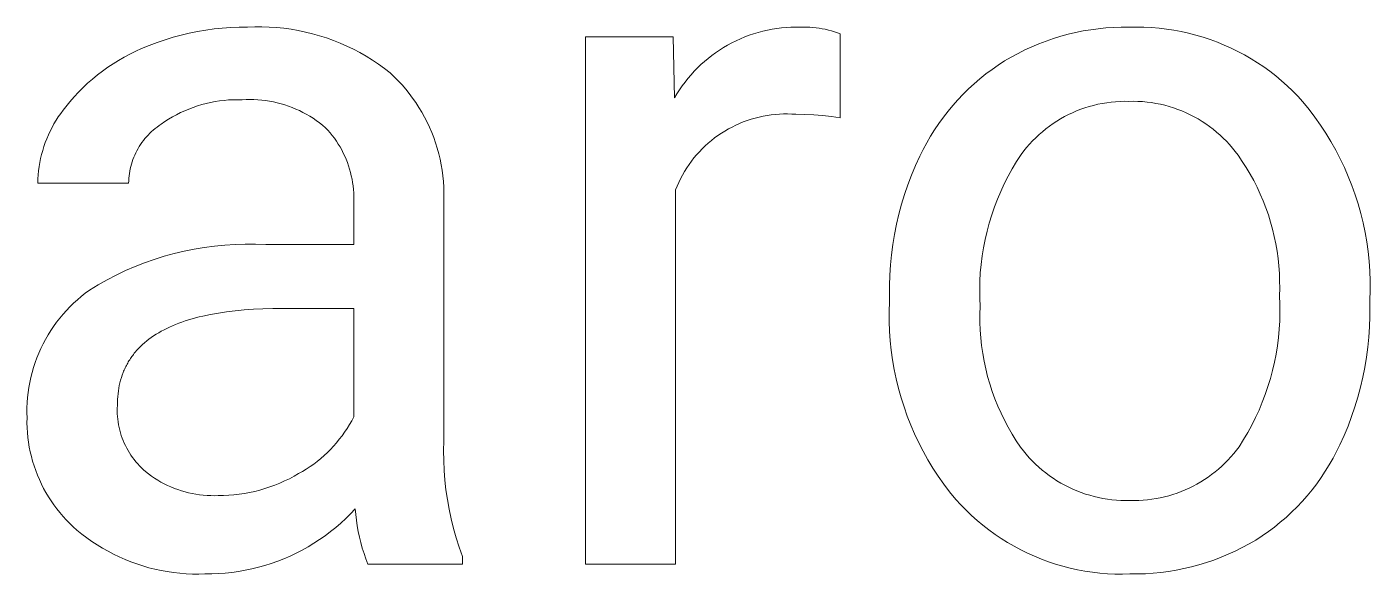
# Model space of a CAD drawing. Header units: millimetres. Extents: x 2840 to 6121, y 744 to 3036.
# Drawn here: x 5454.4 to 5513.2, y 1055.3 to 1079.3 of the extents above; entities that cross this region are included whole.
import ezdxf

# ---------------------------------------------------------------- set-up
doc = ezdxf.new("R2010")
doc.units = ezdxf.units.MM
doc.header["$MEASUREMENT"] = 0
doc.layers.add('Domyślny', color=7, linetype='Continuous', true_color=0x000000)

msp = doc.modelspace()

# ---------------------------------------------------------------- linework, layer by layer
at = {"layer": 'Domyślny', "color": 18, "lineweight": 15, "true_color": 0x000000}
for p, q in [((5460.765, 1078.854), (5461.119, 1078.95)), ((5461.119, 1078.95), (5461.475, 1079.035)), ((5461.475, 1079.035), (5461.834, 1079.108)), ((5461.834, 1079.108), (5462.196, 1079.169)), ((5462.196, 1079.169), (5462.559, 1079.218)), ((5462.559, 1079.218), (5462.923, 1079.255)), ((5462.923, 1079.255), (5463.289, 1079.28)), ((5463.289, 1079.28), (5463.655, 1079.293)), ((5463.655, 1079.293), (5464.021, 1079.294)), ((5464.021, 1079.294), (5464.341, 1079.307)), ((5464.341, 1079.307), (5464.66, 1079.308)), ((5464.66, 1079.308), (5464.979, 1079.298)), ((5464.979, 1079.298), (5465.298, 1079.277)), ((5465.298, 1079.277), (5465.616, 1079.245)), ((5465.616, 1079.245), (5465.933, 1079.202)), ((5465.933, 1079.202), (5466.248, 1079.148)), ((5466.248, 1079.148), (5466.56, 1079.082)), ((5466.56, 1079.082), (5466.871, 1079.007)), ((5466.871, 1079.007), (5467.178, 1078.92)), ((5485.985, 1078.937), (5486.181, 1079.004)), ((5486.181, 1079.004), (5486.38, 1079.063)), ((5486.38, 1079.063), (5486.58, 1079.116)), ((5486.58, 1079.116), (5486.782, 1079.162)), ((5486.782, 1079.162), (5486.986, 1079.202)), ((5486.986, 1079.202), (5487.191, 1079.234)), ((5487.191, 1079.234), (5487.396, 1079.259)), ((5487.396, 1079.259), (5487.603, 1079.278)), ((5487.603, 1079.278), (5487.81, 1079.289)), ((5487.81, 1079.289), (5488.017, 1079.293)), ((5488.017, 1079.293), (5488.224, 1079.291)), ((5488.224, 1079.291), (5488.362, 1079.296)), ((5488.362, 1079.296), (5488.499, 1079.296)), ((5488.499, 1079.296), (5488.637, 1079.291)), ((5488.637, 1079.291), (5488.774, 1079.282)), ((5488.774, 1079.282), (5488.911, 1079.268)), ((5488.911, 1079.268), (5489.047, 1079.25)), ((5489.047, 1079.25), (5489.182, 1079.227)), ((5489.182, 1079.227), (5489.317, 1079.2)), ((5489.317, 1079.2), (5489.451, 1079.168)), ((5489.451, 1079.168), (5489.583, 1079.131)), ((5489.583, 1079.131), (5489.715, 1079.091)), ((5489.715, 1079.091), (5489.844, 1079.045)), ((5489.844, 1079.045), (5489.973, 1078.996)), ((5489.973, 1078.996), (5489.973, 1075.325)), ((5499.621, 1078.896), (5499.945, 1078.984)), ((5499.945, 1078.984), (5500.273, 1079.061)), ((5500.273, 1079.061), (5500.602, 1079.128)), ((5500.602, 1079.128), (5500.934, 1079.183)), ((5500.934, 1079.183), (5501.267, 1079.227)), ((5501.267, 1079.227), (5501.601, 1079.26)), ((5501.601, 1079.26), (5501.936, 1079.282)), ((5501.936, 1079.282), (5502.272, 1079.292)), ((5502.272, 1079.292), (5502.608, 1079.292)), ((5502.608, 1079.292), (5502.938, 1079.298)), ((5502.938, 1079.298), (5503.267, 1079.293)), ((5503.267, 1079.293), (5503.596, 1079.277)), ((5503.596, 1079.277), (5503.924, 1079.25)), ((5503.924, 1079.25), (5504.251, 1079.212)), ((5504.251, 1079.212), (5504.577, 1079.162)), ((5504.577, 1079.162), (5504.9, 1079.102)), ((5504.9, 1079.102), (5505.222, 1079.031)), ((5505.222, 1079.031), (5505.541, 1078.948)), ((5505.541, 1078.948), (5505.856, 1078.855)), ((5459.132, 1078.239), (5459.389, 1078.355)), ((5459.389, 1078.355), (5459.726, 1078.496)), ((5459.726, 1078.496), (5460.069, 1078.627)), ((5460.069, 1078.627), (5460.415, 1078.746)), ((5460.415, 1078.746), (5460.765, 1078.854)), ((5467.178, 1078.92), (5467.483, 1078.822)), ((5467.483, 1078.822), (5467.783, 1078.715)), ((5467.783, 1078.715), (5468.08, 1078.596)), ((5468.08, 1078.596), (5468.373, 1078.468)), ((5468.373, 1078.468), (5468.661, 1078.329)), ((5478.817, 1055.778), (5478.817, 1078.865)), ((5478.817, 1078.865), (5482.652, 1078.865)), ((5482.652, 1078.865), (5482.718, 1076.199)), ((5484.688, 1078.293), (5484.863, 1078.404)), ((5484.863, 1078.404), (5485.042, 1078.509)), ((5485.042, 1078.509), (5485.225, 1078.607)), ((5485.225, 1078.607), (5485.41, 1078.699)), ((5485.41, 1078.699), (5485.599, 1078.785)), ((5485.599, 1078.785), (5485.791, 1078.865)), ((5485.791, 1078.865), (5485.985, 1078.937)), ((5498.053, 1078.298), (5498.358, 1078.438)), ((5498.358, 1078.438), (5498.668, 1078.569)), ((5498.668, 1078.569), (5498.982, 1078.688)), ((5498.982, 1078.688), (5499.3, 1078.798)), ((5499.3, 1078.798), (5499.621, 1078.896)), ((5505.856, 1078.855), (5506.169, 1078.752)), ((5506.169, 1078.752), (5506.478, 1078.637)), ((5506.478, 1078.637), (5506.783, 1078.513)), ((5506.783, 1078.513), (5507.083, 1078.378)), ((5507.083, 1078.378), (5507.379, 1078.233)), ((5458.146, 1077.693), (5458.386, 1077.841)), ((5458.386, 1077.841), (5458.63, 1077.982)), ((5458.63, 1077.982), (5458.879, 1078.114)), ((5458.879, 1078.114), (5459.132, 1078.239)), ((5468.661, 1078.329), (5468.944, 1078.18)), ((5468.944, 1078.18), (5469.221, 1078.022)), ((5469.221, 1078.022), (5469.493, 1077.854)), ((5469.493, 1077.854), (5469.759, 1077.677)), ((5483.872, 1077.656), (5484.027, 1077.794)), ((5484.027, 1077.794), (5484.185, 1077.927)), ((5484.185, 1077.927), (5484.349, 1078.055)), ((5484.349, 1078.055), (5484.516, 1078.177)), ((5484.516, 1078.177), (5484.688, 1078.293)), ((5496.888, 1077.636), (5497.167, 1077.817)), ((5497.167, 1077.817), (5497.457, 1077.987)), ((5497.457, 1077.987), (5497.752, 1078.147)), ((5497.752, 1078.147), (5498.053, 1078.298)), ((5507.379, 1078.233), (5507.669, 1078.078)), ((5507.669, 1078.078), (5507.954, 1077.913)), ((5507.954, 1077.913), (5508.234, 1077.739)), ((5457.241, 1077.022), (5457.459, 1077.201)), ((5457.459, 1077.201), (5457.683, 1077.372)), ((5457.683, 1077.372), (5457.912, 1077.536)), ((5457.912, 1077.536), (5458.146, 1077.693)), ((5469.759, 1077.677), (5470.018, 1077.49)), ((5470.018, 1077.49), (5470.271, 1077.295)), ((5470.271, 1077.295), (5470.45, 1077.125)), ((5483.305, 1077.052), (5483.439, 1077.21)), ((5483.439, 1077.21), (5483.578, 1077.363)), ((5483.578, 1077.363), (5483.723, 1077.512)), ((5483.723, 1077.512), (5483.872, 1077.656)), ((5496.088, 1077.037), (5496.348, 1077.245)), ((5496.348, 1077.245), (5496.615, 1077.445)), ((5496.615, 1077.445), (5496.888, 1077.636)), ((5508.234, 1077.739), (5508.507, 1077.555)), ((5508.507, 1077.555), (5508.774, 1077.362)), ((5508.774, 1077.362), (5509.034, 1077.16)), ((5456.624, 1076.444), (5456.823, 1076.644)), ((5456.823, 1076.644), (5457.029, 1076.836)), ((5457.029, 1076.836), (5457.241, 1077.022)), ((5470.45, 1077.125), (5470.623, 1076.95)), ((5470.623, 1076.95), (5470.791, 1076.769)), ((5470.791, 1076.769), (5470.952, 1076.583)), ((5482.935, 1076.552), (5483.053, 1076.723)), ((5483.053, 1076.723), (5483.176, 1076.889)), ((5483.176, 1076.889), (5483.305, 1077.052)), ((5495.353, 1076.361), (5495.59, 1076.594)), ((5495.59, 1076.594), (5495.836, 1076.82)), ((5495.836, 1076.82), (5496.088, 1077.037)), ((5509.034, 1077.16), (5509.287, 1076.95)), ((5509.287, 1076.95), (5509.533, 1076.731)), ((5509.533, 1076.731), (5509.771, 1076.503)), ((5456.067, 1075.809), (5456.246, 1076.027)), ((5456.246, 1076.027), (5456.432, 1076.239)), ((5456.432, 1076.239), (5456.624, 1076.444)), ((5462.604, 1076.035), (5462.409, 1075.998)), ((5462.8, 1076.066), (5462.604, 1076.035)), ((5462.998, 1076.089), (5462.8, 1076.066)), ((5463.196, 1076.106), (5462.998, 1076.089)), ((5463.394, 1076.116), (5463.196, 1076.106)), ((5463.593, 1076.119), (5463.394, 1076.116)), ((5463.792, 1076.115), (5463.593, 1076.119)), ((5463.963, 1076.123), (5463.792, 1076.115)), ((5464.135, 1076.126), (5463.963, 1076.123)), ((5464.307, 1076.123), (5464.135, 1076.126)), ((5464.478, 1076.115), (5464.307, 1076.123)), ((5464.649, 1076.1), (5464.478, 1076.115)), ((5464.82, 1076.08), (5464.649, 1076.1)), ((5464.989, 1076.053), (5464.82, 1076.08)), ((5465.158, 1076.021), (5464.989, 1076.053)), ((5465.325, 1075.984), (5465.158, 1076.021)), ((5470.952, 1076.583), (5471.106, 1076.39)), ((5471.106, 1076.39), (5471.254, 1076.193)), ((5471.254, 1076.193), (5471.395, 1075.991)), ((5482.718, 1076.199), (5482.823, 1076.377)), ((5482.823, 1076.377), (5482.935, 1076.552)), ((5494.901, 1075.871), (5495.123, 1076.12)), ((5495.123, 1076.12), (5495.353, 1076.361)), ((5501.828, 1076.013), (5501.634, 1075.987)), ((5502.023, 1076.031), (5501.828, 1076.013)), ((5502.218, 1076.043), (5502.023, 1076.031)), ((5502.413, 1076.049), (5502.218, 1076.043)), ((5502.608, 1076.047), (5502.413, 1076.049)), ((5502.806, 1076.049), (5502.608, 1076.047)), ((5503.004, 1076.045), (5502.806, 1076.049)), ((5503.202, 1076.033), (5503.004, 1076.045)), ((5503.399, 1076.015), (5503.202, 1076.033)), ((5503.595, 1075.99), (5503.399, 1076.015)), ((5509.771, 1076.503), (5510.002, 1076.268)), ((5510.002, 1076.268), (5510.224, 1076.025)), ((5510.224, 1076.025), (5510.493, 1075.694)), ((5455.745, 1075.371), (5455.848, 1075.52)), ((5455.848, 1075.52), (5455.955, 1075.666)), ((5455.955, 1075.666), (5456.067, 1075.809)), ((5460.917, 1075.462), (5460.742, 1075.366)), ((5461.094, 1075.551), (5460.917, 1075.462)), ((5461.275, 1075.635), (5461.094, 1075.551)), ((5461.458, 1075.711), (5461.275, 1075.635)), ((5461.644, 1075.782), (5461.458, 1075.711)), ((5461.832, 1075.846), (5461.644, 1075.782)), ((5462.022, 1075.903), (5461.832, 1075.846)), ((5462.215, 1075.954), (5462.022, 1075.903)), ((5462.409, 1075.998), (5462.215, 1075.954)), ((5465.492, 1075.94), (5465.325, 1075.984)), ((5465.656, 1075.891), (5465.492, 1075.94)), ((5465.819, 1075.837), (5465.656, 1075.891)), ((5465.98, 1075.777), (5465.819, 1075.837)), ((5466.138, 1075.711), (5465.98, 1075.777)), ((5466.295, 1075.64), (5466.138, 1075.711)), ((5466.449, 1075.564), (5466.295, 1075.64)), ((5466.6, 1075.483), (5466.449, 1075.564)), ((5466.748, 1075.396), (5466.6, 1075.483)), ((5471.395, 1075.991), (5471.529, 1075.784)), ((5471.529, 1075.784), (5471.656, 1075.573)), ((5471.656, 1075.573), (5471.776, 1075.357)), ((5486.77, 1075.427), (5486.593, 1075.395)), ((5486.948, 1075.453), (5486.77, 1075.427)), ((5487.128, 1075.473), (5486.948, 1075.453)), ((5487.307, 1075.486), (5487.128, 1075.473)), ((5487.487, 1075.494), (5487.307, 1075.486)), ((5487.668, 1075.495), (5487.487, 1075.494)), ((5487.848, 1075.489), (5487.668, 1075.495)), ((5488.028, 1075.478), (5487.848, 1075.489)), ((5488.418, 1075.472), (5488.028, 1075.478)), ((5488.808, 1075.455), (5488.418, 1075.472)), ((5489.198, 1075.424), (5488.808, 1075.455)), ((5489.586, 1075.381), (5489.198, 1075.424)), ((5494.484, 1075.352), (5494.688, 1075.615)), ((5494.688, 1075.615), (5494.901, 1075.871)), ((5499.962, 1075.465), (5499.788, 1075.376)), ((5500.138, 1075.549), (5499.962, 1075.465)), ((5500.318, 1075.626), (5500.138, 1075.549)), ((5500.5, 1075.697), (5500.318, 1075.626)), ((5500.684, 1075.761), (5500.5, 1075.697)), ((5500.871, 1075.82), (5500.684, 1075.761)), ((5501.06, 1075.872), (5500.871, 1075.82)), ((5501.25, 1075.917), (5501.06, 1075.872)), ((5501.441, 1075.955), (5501.25, 1075.917)), ((5501.634, 1075.987), (5501.441, 1075.955)), ((5503.791, 1075.958), (5503.595, 1075.99)), ((5503.985, 1075.919), (5503.791, 1075.958)), ((5504.178, 1075.873), (5503.985, 1075.919)), ((5504.369, 1075.821), (5504.178, 1075.873)), ((5504.558, 1075.762), (5504.369, 1075.821)), ((5504.744, 1075.696), (5504.558, 1075.762)), ((5504.929, 1075.625), (5504.744, 1075.696)), ((5505.111, 1075.546), (5504.929, 1075.625)), ((5505.29, 1075.462), (5505.111, 1075.546)), ((5505.466, 1075.371), (5505.29, 1075.462)), ((5510.493, 1075.694), (5510.75, 1075.354)), ((5455.387, 1074.741), (5455.468, 1074.902)), ((5455.468, 1074.902), (5455.555, 1075.062)), ((5455.555, 1075.062), (5455.648, 1075.218)), ((5455.648, 1075.218), (5455.745, 1075.371)), ((5459.984, 1074.858), (5459.903, 1074.79)), ((5460.068, 1074.923), (5459.984, 1074.858)), ((5460.153, 1074.985), (5460.068, 1074.923)), ((5460.241, 1075.044), (5460.153, 1074.985)), ((5460.404, 1075.157), (5460.241, 1075.044)), ((5460.571, 1075.265), (5460.404, 1075.157)), ((5460.742, 1075.366), (5460.571, 1075.265)), ((5466.893, 1075.305), (5466.748, 1075.396)), ((5467.036, 1075.208), (5466.893, 1075.305)), ((5467.174, 1075.107), (5467.036, 1075.208)), ((5467.31, 1075.001), (5467.174, 1075.107)), ((5467.441, 1074.891), (5467.31, 1075.001)), ((5467.544, 1074.78), (5467.441, 1074.891)), ((5471.776, 1075.357), (5471.888, 1075.138)), ((5471.888, 1075.138), (5471.992, 1074.915)), ((5471.992, 1074.915), (5472.089, 1074.688)), ((5485.076, 1074.837), (5484.92, 1074.746)), ((5485.235, 1074.922), (5485.076, 1074.837)), ((5485.397, 1075.001), (5485.235, 1074.922)), ((5485.561, 1075.075), (5485.397, 1075.001)), ((5485.728, 1075.143), (5485.561, 1075.075)), ((5485.897, 1075.206), (5485.728, 1075.143)), ((5486.069, 1075.262), (5485.897, 1075.206)), ((5486.242, 1075.312), (5486.069, 1075.262)), ((5486.416, 1075.357), (5486.242, 1075.312)), ((5486.593, 1075.395), (5486.416, 1075.357)), ((5489.973, 1075.325), (5489.586, 1075.381)), ((5494.102, 1074.806), (5494.289, 1075.082)), ((5494.289, 1075.082), (5494.484, 1075.352)), ((5498.971, 1074.842), (5498.819, 1074.718)), ((5499.127, 1074.96), (5498.971, 1074.842)), ((5499.286, 1075.072), (5499.127, 1074.96)), ((5499.45, 1075.179), (5499.286, 1075.072)), ((5499.617, 1075.28), (5499.45, 1075.179)), ((5499.788, 1075.376), (5499.617, 1075.28)), ((5505.638, 1075.274), (5505.466, 1075.371)), ((5505.807, 1075.171), (5505.638, 1075.274)), ((5505.973, 1075.062), (5505.807, 1075.171)), ((5506.135, 1074.948), (5505.973, 1075.062)), ((5506.292, 1074.828), (5506.135, 1074.948)), ((5506.445, 1074.703), (5506.292, 1074.828)), ((5510.75, 1075.354), (5510.996, 1075.005)), ((5510.996, 1075.005), (5511.23, 1074.649)), ((5455.115, 1074.069), (5455.174, 1074.24)), ((5455.174, 1074.24), (5455.24, 1074.409)), ((5455.24, 1074.409), (5455.31, 1074.576)), ((5455.31, 1074.576), (5455.387, 1074.741)), ((5459.405, 1074.245), (5459.345, 1074.158)), ((5459.468, 1074.33), (5459.405, 1074.245)), ((5459.534, 1074.413), (5459.468, 1074.33)), ((5459.603, 1074.493), (5459.534, 1074.413)), ((5459.674, 1074.571), (5459.603, 1074.493)), ((5459.748, 1074.647), (5459.674, 1074.571)), ((5459.824, 1074.72), (5459.748, 1074.647)), ((5459.903, 1074.79), (5459.824, 1074.72)), ((5467.642, 1074.666), (5467.544, 1074.78)), ((5467.737, 1074.549), (5467.642, 1074.666)), ((5467.828, 1074.428), (5467.737, 1074.549)), ((5467.914, 1074.305), (5467.828, 1074.428)), ((5467.997, 1074.178), (5467.914, 1074.305)), ((5472.089, 1074.688), (5472.178, 1074.458)), ((5472.178, 1074.458), (5472.259, 1074.225)), ((5484.331, 1074.331), (5484.193, 1074.215)), ((5484.473, 1074.443), (5484.331, 1074.331)), ((5484.619, 1074.549), (5484.473, 1074.443)), ((5484.768, 1074.65), (5484.619, 1074.549)), ((5484.92, 1074.746), (5484.768, 1074.65)), ((5493.758, 1074.235), (5493.925, 1074.523)), ((5493.925, 1074.523), (5494.102, 1074.806)), ((5498.391, 1074.318), (5498.258, 1074.175)), ((5498.529, 1074.456), (5498.391, 1074.318)), ((5498.672, 1074.59), (5498.529, 1074.456)), ((5498.819, 1074.718), (5498.672, 1074.59)), ((5506.594, 1074.572), (5506.445, 1074.703)), ((5506.738, 1074.436), (5506.594, 1074.572)), ((5506.877, 1074.296), (5506.738, 1074.436)), ((5507.012, 1074.15), (5506.877, 1074.296)), ((5511.23, 1074.649), (5511.451, 1074.284)), ((5511.451, 1074.284), (5511.66, 1073.912)), ((5454.971, 1073.544), (5455.013, 1073.721)), ((5455.013, 1073.721), (5455.061, 1073.895)), ((5455.061, 1073.895), (5455.115, 1074.069)), ((5459.09, 1073.696), (5459.049, 1073.599)), ((5459.135, 1073.792), (5459.09, 1073.696)), ((5459.183, 1073.886), (5459.135, 1073.792)), ((5459.234, 1073.979), (5459.183, 1073.886)), ((5459.288, 1074.069), (5459.234, 1073.979)), ((5459.345, 1074.158), (5459.288, 1074.069)), ((5468.075, 1074.049), (5467.997, 1074.178)), ((5468.148, 1073.917), (5468.075, 1074.049)), ((5468.217, 1073.783), (5468.148, 1073.917)), ((5468.282, 1073.647), (5468.217, 1073.783)), ((5472.259, 1074.225), (5472.333, 1073.99)), ((5472.333, 1073.99), (5472.398, 1073.752)), ((5472.398, 1073.752), (5472.455, 1073.512)), ((5483.685, 1073.705), (5483.569, 1073.567)), ((5483.805, 1073.839), (5483.685, 1073.705)), ((5483.93, 1073.969), (5483.805, 1073.839)), ((5484.06, 1074.094), (5483.93, 1073.969)), ((5484.193, 1074.215), (5484.06, 1074.094)), ((5493.452, 1073.643), (5493.6, 1073.942)), ((5493.6, 1073.942), (5493.758, 1074.235)), ((5497.888, 1073.72), (5497.688, 1073.41)), ((5498.006, 1073.876), (5497.888, 1073.72)), ((5498.129, 1074.028), (5498.006, 1073.876)), ((5498.258, 1074.175), (5498.129, 1074.028)), ((5507.141, 1074), (5507.012, 1074.15)), ((5507.265, 1073.846), (5507.141, 1074)), ((5507.383, 1073.687), (5507.265, 1073.846)), ((5507.568, 1073.418), (5507.383, 1073.687)), ((5511.66, 1073.912), (5511.856, 1073.534)), ((5454.88, 1073.008), (5454.905, 1073.188)), ((5454.905, 1073.188), (5454.935, 1073.366)), ((5454.935, 1073.366), (5454.971, 1073.544)), ((5458.893, 1073.094), (5458.872, 1072.991)), ((5458.917, 1073.197), (5458.893, 1073.094)), ((5458.945, 1073.299), (5458.917, 1073.197)), ((5458.976, 1073.4), (5458.945, 1073.299)), ((5459.011, 1073.5), (5458.976, 1073.4)), ((5459.049, 1073.599), (5459.011, 1073.5)), ((5468.342, 1073.508), (5468.282, 1073.647)), ((5468.397, 1073.368), (5468.342, 1073.508)), ((5468.448, 1073.226), (5468.397, 1073.368)), ((5468.493, 1073.082), (5468.448, 1073.226)), ((5468.534, 1072.937), (5468.493, 1073.082)), ((5472.455, 1073.512), (5472.503, 1073.271)), ((5472.503, 1073.271), (5472.544, 1073.028)), ((5483.252, 1073.129), (5483.156, 1072.976)), ((5483.352, 1073.279), (5483.252, 1073.129)), ((5483.458, 1073.425), (5483.352, 1073.279)), ((5483.569, 1073.567), (5483.458, 1073.425)), ((5493.093, 1072.818), (5493.266, 1073.233)), ((5493.266, 1073.233), (5493.452, 1073.643)), ((5497.498, 1073.093), (5497.32, 1072.77)), ((5497.688, 1073.41), (5497.498, 1073.093)), ((5507.745, 1073.143), (5507.568, 1073.418)), ((5507.912, 1072.862), (5507.745, 1073.143)), ((5511.856, 1073.534), (5512.04, 1073.149)), ((5512.04, 1073.149), (5512.21, 1072.757)), ((5454.843, 1072.465), (5454.85, 1072.647)), ((5454.85, 1072.647), (5454.862, 1072.828)), ((5454.862, 1072.828), (5454.88, 1073.008)), ((5458.824, 1072.571), (5458.82, 1072.465)), ((5458.83, 1072.677), (5458.824, 1072.571)), ((5458.841, 1072.782), (5458.83, 1072.677)), ((5458.855, 1072.887), (5458.841, 1072.782)), ((5458.872, 1072.991), (5458.855, 1072.887)), ((5468.57, 1072.79), (5468.534, 1072.937)), ((5468.601, 1072.642), (5468.57, 1072.79)), ((5468.627, 1072.494), (5468.601, 1072.642)), ((5468.648, 1072.344), (5468.627, 1072.494)), ((5472.544, 1073.028), (5472.576, 1072.783)), ((5472.576, 1072.783), (5472.599, 1072.538)), ((5472.599, 1072.538), (5472.615, 1072.292)), ((5482.902, 1072.499), (5482.829, 1072.334)), ((5482.981, 1072.661), (5482.902, 1072.499)), ((5483.066, 1072.82), (5482.981, 1072.661)), ((5483.156, 1072.976), (5483.066, 1072.82)), ((5492.934, 1072.396), (5493.093, 1072.818)), ((5497.32, 1072.77), (5497.153, 1072.44)), ((5508.069, 1072.576), (5507.912, 1072.862)), ((5508.217, 1072.285), (5508.069, 1072.576)), ((5512.21, 1072.757), (5512.366, 1072.361)), ((5458.82, 1072.465), (5454.843, 1072.465)), ((5468.663, 1072.194), (5468.648, 1072.344)), ((5468.674, 1072.044), (5468.663, 1072.194)), ((5468.68, 1071.893), (5468.674, 1072.044)), ((5468.68, 1071.742), (5468.68, 1071.893)), ((5472.615, 1072.292), (5472.622, 1072.045)), ((5472.622, 1072.045), (5472.62, 1071.799)), ((5482.829, 1072.334), (5482.761, 1072.167)), ((5482.761, 1072.167), (5482.761, 1055.778)), ((5492.658, 1071.539), (5492.789, 1071.97)), ((5492.789, 1071.97), (5492.934, 1072.396)), ((5496.997, 1072.106), (5496.853, 1071.766)), ((5497.153, 1072.44), (5496.997, 1072.106)), ((5508.355, 1071.989), (5508.217, 1072.285)), ((5508.484, 1071.688), (5508.355, 1071.989)), ((5512.366, 1072.361), (5512.509, 1071.959)), ((5512.509, 1071.959), (5512.639, 1071.553)), ((5468.676, 1071.591), (5468.68, 1071.742)), ((5468.676, 1069.778), (5468.676, 1071.591)), ((5472.62, 1071.799), (5472.62, 1061.179)), ((5492.541, 1071.104), (5492.658, 1071.539)), ((5496.72, 1071.421), (5496.6, 1071.072)), ((5496.853, 1071.766), (5496.72, 1071.421)), ((5508.602, 1071.384), (5508.484, 1071.688)), ((5508.71, 1071.076), (5508.602, 1071.384)), ((5512.639, 1071.553), (5512.754, 1071.142)), ((5492.439, 1070.666), (5492.541, 1071.104)), ((5496.492, 1070.719), (5496.396, 1070.362)), ((5496.6, 1071.072), (5496.492, 1070.719)), ((5508.807, 1070.764), (5508.71, 1071.076)), ((5508.894, 1070.449), (5508.807, 1070.764)), ((5512.754, 1071.142), (5512.856, 1070.728)), ((5512.856, 1070.728), (5512.943, 1070.31)), ((5492.277, 1069.78), (5492.351, 1070.224)), ((5492.351, 1070.224), (5492.439, 1070.666)), ((5496.396, 1070.362), (5496.312, 1070.003)), ((5508.971, 1070.131), (5508.894, 1070.449)), ((5509.037, 1069.812), (5508.971, 1070.131)), ((5512.943, 1070.31), (5513.016, 1069.89)), ((5461.249, 1069.488), (5461.69, 1069.578)), ((5461.69, 1069.578), (5462.134, 1069.653)), ((5462.134, 1069.653), (5462.581, 1069.713)), ((5462.581, 1069.713), (5463.029, 1069.757)), ((5463.029, 1069.757), (5463.479, 1069.785)), ((5463.479, 1069.785), (5463.929, 1069.798)), ((5463.929, 1069.798), (5464.38, 1069.796)), ((5464.38, 1069.796), (5464.83, 1069.778)), ((5464.83, 1069.778), (5468.676, 1069.778)), ((5492.218, 1069.333), (5492.277, 1069.78)), ((5496.241, 1069.64), (5496.182, 1069.276)), ((5496.312, 1070.003), (5496.241, 1069.64)), ((5509.092, 1069.49), (5509.037, 1069.812)), ((5513.016, 1069.89), (5513.075, 1069.468)), ((5459.103, 1068.813), (5459.522, 1068.977)), ((5459.522, 1068.977), (5459.947, 1069.127)), ((5459.947, 1069.127), (5460.377, 1069.263)), ((5460.377, 1069.263), (5460.811, 1069.383)), ((5460.811, 1069.383), (5461.249, 1069.488)), ((5492.174, 1068.885), (5492.218, 1069.333)), ((5496.182, 1069.276), (5496.136, 1068.909)), ((5509.137, 1069.166), (5509.092, 1069.49)), ((5509.171, 1068.841), (5509.137, 1069.166)), ((5513.075, 1069.468), (5513.119, 1069.043)), ((5513.119, 1069.043), (5513.149, 1068.618)), ((5457.883, 1068.233), (5458.283, 1068.44)), ((5458.283, 1068.44), (5458.69, 1068.634)), ((5458.69, 1068.634), (5459.103, 1068.813)), ((5492.13, 1067.986), (5492.145, 1068.436)), ((5492.145, 1068.436), (5492.174, 1068.885)), ((5496.103, 1068.542), (5496.082, 1068.173)), ((5496.136, 1068.909), (5496.103, 1068.542)), ((5509.193, 1068.515), (5509.171, 1068.841)), ((5509.205, 1068.189), (5509.193, 1068.515)), ((5513.149, 1068.618), (5513.165, 1068.192)), ((5456.925, 1067.645), (5457.105, 1067.778)), ((5457.105, 1067.778), (5457.49, 1068.012)), ((5457.49, 1068.012), (5457.883, 1068.233)), ((5492.13, 1067.536), (5492.13, 1067.986)), ((5496.082, 1068.173), (5496.074, 1067.804)), ((5496.074, 1067.804), (5496.079, 1067.435)), ((5509.197, 1067.536), (5509.207, 1067.862)), ((5509.207, 1067.862), (5509.205, 1068.189)), ((5513.165, 1068.192), (5513.166, 1067.765)), ((5456.254, 1067.054), (5456.414, 1067.211)), ((5456.414, 1067.211), (5456.579, 1067.361)), ((5456.579, 1067.361), (5456.75, 1067.506)), ((5456.75, 1067.506), (5456.925, 1067.645)), ((5492.117, 1066.839), (5492.13, 1067.262)), ((5492.13, 1067.262), (5492.13, 1067.536)), ((5496.079, 1067.435), (5496.097, 1067.066)), ((5509.212, 1067.17), (5509.197, 1067.536)), ((5513.166, 1067.765), (5513.152, 1067.339)), ((5513.152, 1067.339), (5513.152, 1067.066)), ((5455.807, 1066.554), (5455.95, 1066.726)), ((5455.95, 1066.726), (5456.099, 1066.893)), ((5456.099, 1066.893), (5456.254, 1067.054)), ((5461.909, 1066.605), (5461.751, 1066.565)), ((5462.07, 1066.644), (5461.909, 1066.605)), ((5462.403, 1066.714), (5462.07, 1066.644)), ((5462.751, 1066.777), (5462.403, 1066.714)), ((5463.113, 1066.831), (5462.751, 1066.777)), ((5463.489, 1066.877), (5463.113, 1066.831)), ((5463.879, 1066.914), (5463.489, 1066.877)), ((5464.284, 1066.943), (5463.879, 1066.914)), ((5464.703, 1066.964), (5464.284, 1066.943)), ((5465.136, 1066.976), (5464.703, 1066.964)), ((5465.584, 1066.981), (5465.136, 1066.976)), ((5468.676, 1066.981), (5465.584, 1066.981)), ((5468.676, 1062.239), (5468.676, 1066.981)), ((5492.117, 1066.415), (5492.117, 1066.839)), ((5496.097, 1067.066), (5496.085, 1066.722)), ((5496.085, 1066.722), (5496.086, 1066.379)), ((5509.206, 1066.437), (5509.215, 1066.803)), ((5509.215, 1066.803), (5509.212, 1067.17)), ((5513.152, 1066.62), (5513.137, 1066.174)), ((5513.152, 1067.066), (5513.152, 1066.62)), ((5455.295, 1065.82), (5455.413, 1066.01)), ((5455.413, 1066.01), (5455.538, 1066.196)), ((5455.538, 1066.196), (5455.669, 1066.377)), ((5455.669, 1066.377), (5455.807, 1066.554)), ((5460.371, 1066.045), (5460.252, 1065.982)), ((5460.493, 1066.107), (5460.371, 1066.045)), ((5460.618, 1066.166), (5460.493, 1066.107)), ((5460.747, 1066.223), (5460.618, 1066.166)), ((5460.88, 1066.278), (5460.747, 1066.223)), ((5461.016, 1066.331), (5460.88, 1066.278)), ((5461.156, 1066.382), (5461.016, 1066.331)), ((5461.3, 1066.431), (5461.156, 1066.382)), ((5461.447, 1066.478), (5461.3, 1066.431)), ((5461.597, 1066.522), (5461.447, 1066.478)), ((5461.751, 1066.565), (5461.597, 1066.522)), ((5492.132, 1065.991), (5492.117, 1066.415)), ((5496.086, 1066.379), (5496.099, 1066.035)), ((5496.099, 1066.035), (5496.123, 1065.693)), ((5509.151, 1065.706), (5509.184, 1066.071)), ((5509.184, 1066.071), (5509.206, 1066.437)), ((5513.137, 1066.174), (5513.108, 1065.728)), ((5454.98, 1065.227), (5455.078, 1065.428)), ((5455.078, 1065.428), (5455.183, 1065.626)), ((5455.183, 1065.626), (5455.295, 1065.82)), ((5459.522, 1065.481), (5459.432, 1065.401)), ((5459.616, 1065.559), (5459.522, 1065.481)), ((5459.713, 1065.634), (5459.616, 1065.559)), ((5459.813, 1065.708), (5459.713, 1065.634)), ((5459.918, 1065.78), (5459.813, 1065.708)), ((5460.026, 1065.849), (5459.918, 1065.78)), ((5460.137, 1065.917), (5460.026, 1065.849)), ((5460.252, 1065.982), (5460.137, 1065.917)), ((5492.161, 1065.568), (5492.132, 1065.991)), ((5492.205, 1065.146), (5492.161, 1065.568)), ((5496.123, 1065.693), (5496.159, 1065.351)), ((5509.104, 1065.343), (5509.151, 1065.706)), ((5513.108, 1065.728), (5513.064, 1065.284)), ((5454.805, 1064.816), (5454.889, 1065.023)), ((5454.889, 1065.023), (5454.98, 1065.227)), ((5458.932, 1064.831), (5458.9, 1064.783)), ((5458.965, 1064.878), (5458.932, 1064.831)), ((5458.999, 1064.924), (5458.965, 1064.878)), ((5459.034, 1064.97), (5458.999, 1064.924)), ((5459.07, 1065.015), (5459.034, 1064.97)), ((5459.107, 1065.06), (5459.07, 1065.015)), ((5459.183, 1065.149), (5459.107, 1065.06)), ((5459.262, 1065.235), (5459.183, 1065.149)), ((5459.345, 1065.319), (5459.262, 1065.235)), ((5459.432, 1065.401), (5459.345, 1065.319)), ((5492.263, 1064.726), (5492.205, 1065.146)), ((5496.159, 1065.351), (5496.208, 1065.011)), ((5496.208, 1065.011), (5496.268, 1064.672)), ((5508.975, 1064.622), (5509.046, 1064.981)), ((5509.046, 1064.981), (5509.104, 1065.343)), ((5513.006, 1064.842), (5512.933, 1064.401)), ((5513.064, 1065.284), (5513.006, 1064.842)), ((5454.596, 1064.178), (5454.658, 1064.393)), ((5454.658, 1064.393), (5454.728, 1064.606)), ((5454.728, 1064.606), (5454.805, 1064.816)), ((5458.627, 1064.28), (5458.604, 1064.227)), ((5458.65, 1064.333), (5458.627, 1064.28)), ((5458.674, 1064.385), (5458.65, 1064.333)), ((5458.699, 1064.437), (5458.674, 1064.385)), ((5458.725, 1064.488), (5458.699, 1064.437)), ((5458.752, 1064.538), (5458.725, 1064.488)), ((5458.78, 1064.588), (5458.752, 1064.538)), ((5458.809, 1064.638), (5458.78, 1064.588)), ((5458.838, 1064.687), (5458.809, 1064.638)), ((5458.869, 1064.735), (5458.838, 1064.687)), ((5458.9, 1064.783), (5458.869, 1064.735)), ((5492.335, 1064.308), (5492.263, 1064.726)), ((5492.421, 1063.893), (5492.335, 1064.308)), ((5496.268, 1064.672), (5496.339, 1064.336)), ((5496.339, 1064.336), (5496.423, 1064.003)), ((5508.798, 1063.911), (5508.892, 1064.265)), ((5508.892, 1064.265), (5508.975, 1064.622)), ((5512.933, 1064.401), (5512.845, 1063.964)), ((5454.453, 1063.522), (5454.493, 1063.742)), ((5454.493, 1063.742), (5454.541, 1063.961)), ((5454.541, 1063.961), (5454.596, 1064.178)), ((5458.442, 1063.725), (5458.415, 1063.608)), ((5458.472, 1063.841), (5458.442, 1063.725)), ((5458.505, 1063.954), (5458.472, 1063.841)), ((5458.542, 1064.065), (5458.505, 1063.954)), ((5458.583, 1064.173), (5458.542, 1064.065)), ((5458.604, 1064.227), (5458.583, 1064.173)), ((5492.521, 1063.481), (5492.421, 1063.893)), ((5496.423, 1064.003), (5496.518, 1063.673)), ((5496.518, 1063.673), (5496.624, 1063.346)), ((5508.691, 1063.56), (5508.798, 1063.911)), ((5512.845, 1063.964), (5512.744, 1063.529)), ((5454.379, 1062.855), (5454.396, 1063.078)), ((5454.396, 1063.078), (5454.421, 1063.301)), ((5454.421, 1063.301), (5454.453, 1063.522)), ((5458.345, 1063.119), (5458.336, 1062.992)), ((5458.357, 1063.244), (5458.345, 1063.119)), ((5458.373, 1063.368), (5458.357, 1063.244)), ((5458.392, 1063.489), (5458.373, 1063.368)), ((5458.415, 1063.608), (5458.392, 1063.489)), ((5492.635, 1063.072), (5492.521, 1063.481)), ((5492.763, 1062.668), (5492.635, 1063.072)), ((5496.624, 1063.346), (5496.741, 1063.023)), ((5508.442, 1062.871), (5508.572, 1063.214)), ((5508.572, 1063.214), (5508.691, 1063.56)), ((5512.628, 1063.098), (5512.498, 1062.671)), ((5512.744, 1063.529), (5512.628, 1063.098)), ((5454.368, 1062.408), (5454.369, 1062.632)), ((5454.369, 1062.632), (5454.379, 1062.855)), ((5458.329, 1062.73), (5458.324, 1062.61)), ((5458.324, 1062.61), (5458.324, 1062.489)), ((5458.324, 1062.489), (5458.327, 1062.368)), ((5458.331, 1062.862), (5458.329, 1062.73)), ((5458.336, 1062.992), (5458.331, 1062.862)), ((5492.904, 1062.268), (5492.763, 1062.668)), ((5496.741, 1063.023), (5496.87, 1062.704)), ((5496.87, 1062.704), (5497.01, 1062.39)), ((5508.148, 1062.2), (5508.301, 1062.533)), ((5508.301, 1062.533), (5508.442, 1062.871)), ((5512.498, 1062.671), (5512.354, 1062.249)), ((5454.374, 1062.184), (5454.368, 1062.408)), ((5454.372, 1061.971), (5454.374, 1062.184)), ((5454.378, 1061.757), (5454.372, 1061.971)), ((5458.327, 1062.368), (5458.335, 1062.248)), ((5458.335, 1062.248), (5458.346, 1062.128)), ((5458.346, 1062.128), (5458.362, 1062.008)), ((5458.362, 1062.008), (5458.382, 1061.889)), ((5468.385, 1061.729), (5468.488, 1061.895)), ((5468.488, 1061.895), (5468.585, 1062.065)), ((5468.585, 1062.065), (5468.676, 1062.239)), ((5493.059, 1061.874), (5492.904, 1062.268)), ((5497.01, 1062.39), (5497.16, 1062.082)), ((5497.16, 1062.082), (5497.321, 1061.778)), ((5507.984, 1061.872), (5508.148, 1062.2)), ((5512.354, 1062.249), (5512.197, 1061.831)), ((5454.391, 1061.544), (5454.378, 1061.757)), ((5454.411, 1061.332), (5454.391, 1061.544)), ((5454.439, 1061.12), (5454.411, 1061.332)), ((5458.382, 1061.889), (5458.406, 1061.77)), ((5458.406, 1061.77), (5458.434, 1061.653)), ((5458.434, 1061.653), (5458.466, 1061.536)), ((5458.466, 1061.536), (5458.502, 1061.421)), ((5458.502, 1061.421), (5458.541, 1061.307)), ((5458.541, 1061.307), (5458.585, 1061.194)), ((5468.045, 1061.25), (5468.164, 1061.406)), ((5468.164, 1061.406), (5468.277, 1061.565)), ((5468.277, 1061.565), (5468.385, 1061.729)), ((5493.228, 1061.484), (5493.059, 1061.874)), ((5493.409, 1061.101), (5493.228, 1061.484)), ((5497.321, 1061.778), (5497.493, 1061.48)), ((5497.493, 1061.48), (5497.675, 1061.189)), ((5507.623, 1061.235), (5507.809, 1061.551)), ((5507.809, 1061.551), (5507.984, 1061.872)), ((5512.026, 1061.419), (5511.841, 1061.013)), ((5512.197, 1061.831), (5512.026, 1061.419)), ((5454.474, 1060.909), (5454.439, 1061.12)), ((5454.516, 1060.7), (5454.474, 1060.909)), ((5458.585, 1061.194), (5458.632, 1061.083)), ((5458.632, 1061.083), (5458.683, 1060.974)), ((5458.683, 1060.974), (5458.738, 1060.866)), ((5458.738, 1060.866), (5458.797, 1060.761)), ((5458.797, 1060.761), (5458.859, 1060.657)), ((5467.52, 1060.671), (5467.659, 1060.809)), ((5467.659, 1060.809), (5467.792, 1060.952)), ((5467.792, 1060.952), (5467.921, 1061.099)), ((5467.921, 1061.099), (5468.045, 1061.25)), ((5472.62, 1061.179), (5472.61, 1060.749)), ((5472.61, 1060.749), (5472.614, 1060.319)), ((5493.603, 1060.724), (5493.409, 1061.101)), ((5493.81, 1060.354), (5493.603, 1060.724)), ((5497.675, 1061.189), (5497.867, 1060.904)), ((5497.867, 1060.904), (5497.987, 1060.746)), ((5497.987, 1060.746), (5498.112, 1060.594)), ((5507.193, 1060.623), (5507.313, 1060.772)), ((5507.313, 1060.772), (5507.427, 1060.925)), ((5507.427, 1060.925), (5507.623, 1061.235)), ((5511.841, 1061.013), (5511.697, 1060.714)), ((5454.565, 1060.492), (5454.516, 1060.7)), ((5454.621, 1060.286), (5454.565, 1060.492)), ((5454.684, 1060.083), (5454.621, 1060.286)), ((5458.859, 1060.657), (5458.924, 1060.555)), ((5458.924, 1060.555), (5458.993, 1060.456)), ((5458.993, 1060.456), (5459.065, 1060.359)), ((5459.065, 1060.359), (5459.141, 1060.265)), ((5459.141, 1060.265), (5459.219, 1060.173)), ((5459.219, 1060.173), (5459.301, 1060.085)), ((5466.762, 1060.054), (5466.922, 1060.167)), ((5466.922, 1060.167), (5467.077, 1060.285)), ((5467.077, 1060.285), (5467.229, 1060.409)), ((5467.229, 1060.409), (5467.377, 1060.537)), ((5467.377, 1060.537), (5467.52, 1060.671)), ((5472.614, 1060.319), (5472.632, 1059.89)), ((5494.029, 1059.991), (5493.81, 1060.354)), ((5498.112, 1060.594), (5498.242, 1060.445)), ((5498.242, 1060.445), (5498.378, 1060.301)), ((5498.378, 1060.301), (5498.518, 1060.162)), ((5498.518, 1060.162), (5498.663, 1060.028)), ((5506.668, 1060.069), (5506.806, 1060.201)), ((5506.806, 1060.201), (5506.94, 1060.337)), ((5506.94, 1060.337), (5507.069, 1060.478)), ((5507.069, 1060.478), (5507.193, 1060.623)), ((5511.378, 1060.131), (5511.204, 1059.849)), ((5511.542, 1060.42), (5511.378, 1060.131)), ((5511.697, 1060.714), (5511.542, 1060.42)), ((5454.754, 1059.881), (5454.684, 1060.083)), ((5454.83, 1059.682), (5454.754, 1059.881)), ((5454.914, 1059.485), (5454.83, 1059.682)), ((5459.301, 1060.085), (5459.386, 1059.998)), ((5459.386, 1059.998), (5459.473, 1059.915)), ((5459.473, 1059.915), (5459.563, 1059.835)), ((5459.563, 1059.835), (5459.692, 1059.735)), ((5459.692, 1059.735), (5459.824, 1059.639)), ((5459.824, 1059.639), (5459.959, 1059.548)), ((5459.959, 1059.548), (5460.097, 1059.461)), ((5465.857, 1059.526), (5466.061, 1059.633)), ((5466.061, 1059.633), (5466.261, 1059.748)), ((5466.261, 1059.748), (5466.431, 1059.844)), ((5466.431, 1059.844), (5466.598, 1059.946)), ((5466.598, 1059.946), (5466.762, 1060.054)), ((5472.632, 1059.89), (5472.665, 1059.461)), ((5494.261, 1059.636), (5494.029, 1059.991)), ((5494.504, 1059.289), (5494.261, 1059.636)), ((5498.663, 1060.028), (5498.813, 1059.899)), ((5498.813, 1059.899), (5498.967, 1059.775)), ((5498.967, 1059.775), (5499.125, 1059.657)), ((5499.125, 1059.657), (5499.288, 1059.544)), ((5499.288, 1059.544), (5499.454, 1059.437)), ((5505.914, 1059.484), (5506.073, 1059.591)), ((5506.073, 1059.591), (5506.227, 1059.703)), ((5506.227, 1059.703), (5506.378, 1059.82)), ((5506.378, 1059.82), (5506.525, 1059.942)), ((5506.525, 1059.942), (5506.668, 1060.069)), ((5511.02, 1059.572), (5510.827, 1059.302)), ((5511.204, 1059.849), (5511.02, 1059.572)), ((5455.004, 1059.292), (5454.914, 1059.485)), ((5455.101, 1059.101), (5455.004, 1059.292)), ((5455.204, 1058.915), (5455.101, 1059.101)), ((5460.097, 1059.461), (5460.238, 1059.379)), ((5460.238, 1059.379), (5460.381, 1059.302)), ((5460.381, 1059.302), (5460.528, 1059.231)), ((5460.528, 1059.231), (5460.676, 1059.164)), ((5460.676, 1059.164), (5460.827, 1059.102)), ((5460.827, 1059.102), (5460.98, 1059.046)), ((5460.98, 1059.046), (5461.135, 1058.995)), ((5461.135, 1058.995), (5461.291, 1058.949)), ((5464.118, 1058.923), (5464.343, 1058.972)), ((5464.343, 1058.972), (5464.567, 1059.029)), ((5464.567, 1059.029), (5464.788, 1059.094)), ((5464.788, 1059.094), (5465.008, 1059.166)), ((5465.008, 1059.166), (5465.224, 1059.245)), ((5465.224, 1059.245), (5465.438, 1059.332)), ((5465.438, 1059.332), (5465.649, 1059.425)), ((5465.649, 1059.425), (5465.857, 1059.526)), ((5472.665, 1059.461), (5472.713, 1059.034)), ((5472.713, 1059.034), (5472.774, 1058.608)), ((5494.759, 1058.95), (5494.504, 1059.289)), ((5499.454, 1059.437), (5499.623, 1059.335)), ((5499.623, 1059.335), (5499.796, 1059.24)), ((5499.796, 1059.24), (5499.973, 1059.15)), ((5499.973, 1059.15), (5500.152, 1059.067)), ((5500.152, 1059.067), (5500.334, 1058.99)), ((5500.334, 1058.99), (5500.518, 1058.919)), ((5504.717, 1058.895), (5504.896, 1058.962)), ((5504.896, 1058.962), (5505.073, 1059.034)), ((5505.073, 1059.034), (5505.247, 1059.113)), ((5505.247, 1059.113), (5505.418, 1059.197)), ((5505.418, 1059.197), (5505.587, 1059.287)), ((5505.587, 1059.287), (5505.752, 1059.383)), ((5505.752, 1059.383), (5505.914, 1059.484)), ((5510.625, 1059.039), (5510.414, 1058.782)), ((5510.827, 1059.302), (5510.625, 1059.039)), ((5455.313, 1058.731), (5455.204, 1058.915)), ((5455.429, 1058.552), (5455.313, 1058.731)), ((5455.551, 1058.376), (5455.429, 1058.552)), ((5455.678, 1058.205), (5455.551, 1058.376)), ((5461.291, 1058.949), (5461.449, 1058.909)), ((5461.449, 1058.909), (5461.608, 1058.874)), ((5461.608, 1058.874), (5461.769, 1058.845)), ((5461.769, 1058.845), (5461.93, 1058.821)), ((5461.93, 1058.821), (5462.092, 1058.803)), ((5462.092, 1058.803), (5462.254, 1058.79)), ((5462.254, 1058.79), (5462.417, 1058.783)), ((5462.417, 1058.783), (5462.58, 1058.782)), ((5462.58, 1058.782), (5462.743, 1058.786)), ((5462.743, 1058.786), (5462.974, 1058.79)), ((5462.974, 1058.79), (5463.204, 1058.801)), ((5463.204, 1058.801), (5463.434, 1058.82)), ((5463.434, 1058.82), (5463.663, 1058.846)), ((5463.663, 1058.846), (5463.891, 1058.881)), ((5463.891, 1058.881), (5464.118, 1058.923)), ((5472.774, 1058.608), (5472.85, 1058.185)), ((5495.026, 1058.62), (5494.759, 1058.95)), ((5495.248, 1058.377), (5495.026, 1058.62)), ((5495.479, 1058.141), (5495.248, 1058.377)), ((5500.518, 1058.919), (5500.705, 1058.855)), ((5500.705, 1058.855), (5500.894, 1058.797)), ((5500.894, 1058.797), (5501.085, 1058.745)), ((5501.085, 1058.745), (5501.278, 1058.701)), ((5501.278, 1058.701), (5501.471, 1058.663)), ((5501.471, 1058.663), (5501.667, 1058.631)), ((5501.667, 1058.631), (5501.863, 1058.607)), ((5501.863, 1058.607), (5502.06, 1058.589)), ((5502.06, 1058.589), (5502.257, 1058.578)), ((5502.257, 1058.578), (5502.455, 1058.574)), ((5502.455, 1058.574), (5502.652, 1058.576)), ((5502.652, 1058.576), (5502.843, 1058.573)), ((5502.843, 1058.573), (5503.034, 1058.577)), ((5503.034, 1058.577), (5503.225, 1058.587)), ((5503.225, 1058.587), (5503.415, 1058.603)), ((5503.415, 1058.603), (5503.605, 1058.626)), ((5503.605, 1058.626), (5503.794, 1058.655)), ((5503.794, 1058.655), (5503.981, 1058.69)), ((5503.981, 1058.69), (5504.168, 1058.732)), ((5504.168, 1058.732), (5504.353, 1058.78)), ((5504.353, 1058.78), (5504.536, 1058.835)), ((5504.536, 1058.835), (5504.717, 1058.895)), ((5510.194, 1058.533), (5509.966, 1058.292)), ((5510.414, 1058.782), (5510.194, 1058.533)), ((5455.812, 1058.039), (5455.678, 1058.205)), ((5455.95, 1057.877), (5455.812, 1058.039)), ((5456.095, 1057.719), (5455.95, 1057.877)), ((5468.328, 1057.785), (5468.111, 1057.585)), ((5468.538, 1057.993), (5468.328, 1057.785)), ((5468.741, 1058.207), (5468.538, 1057.993)), ((5468.762, 1057.958), (5468.741, 1058.207)), ((5468.791, 1057.71), (5468.762, 1057.958)), ((5472.85, 1058.185), (5472.94, 1057.765)), ((5495.718, 1057.914), (5495.479, 1058.141)), ((5495.964, 1057.695), (5495.718, 1057.914)), ((5509.486, 1057.833), (5509.234, 1057.617)), ((5509.73, 1058.058), (5509.486, 1057.833)), ((5509.966, 1058.292), (5509.73, 1058.058)), ((5456.244, 1057.567), (5456.095, 1057.719)), ((5456.399, 1057.42), (5456.244, 1057.567)), ((5456.559, 1057.278), (5456.399, 1057.42)), ((5456.772, 1057.104), (5456.559, 1057.278)), ((5467.657, 1057.207), (5467.421, 1057.03)), ((5467.887, 1057.392), (5467.657, 1057.207)), ((5468.111, 1057.585), (5467.887, 1057.392)), ((5468.827, 1057.463), (5468.791, 1057.71)), ((5468.872, 1057.217), (5468.827, 1057.463)), ((5468.924, 1056.972), (5468.872, 1057.217)), ((5472.94, 1057.765), (5473.044, 1057.347)), ((5473.044, 1057.347), (5473.162, 1056.934)), ((5496.218, 1057.484), (5495.964, 1057.695)), ((5496.478, 1057.282), (5496.218, 1057.484)), ((5496.746, 1057.089), (5496.478, 1057.282)), ((5508.71, 1057.209), (5508.438, 1057.02)), ((5508.976, 1057.409), (5508.71, 1057.209)), ((5509.234, 1057.617), (5508.976, 1057.409)), ((5456.992, 1056.937), (5456.772, 1057.104)), ((5457.216, 1056.778), (5456.992, 1056.937)), ((5457.446, 1056.626), (5457.216, 1056.778)), ((5457.681, 1056.482), (5457.446, 1056.626)), ((5466.931, 1056.699), (5466.679, 1056.546)), ((5467.179, 1056.86), (5466.931, 1056.699)), ((5467.421, 1057.03), (5467.179, 1056.86)), ((5468.984, 1056.73), (5468.924, 1056.972)), ((5469.051, 1056.489), (5468.984, 1056.73)), ((5473.162, 1056.934), (5473.294, 1056.525)), ((5497.019, 1056.905), (5496.746, 1057.089)), ((5497.299, 1056.731), (5497.019, 1056.905)), ((5497.585, 1056.566), (5497.299, 1056.731)), ((5507.865, 1056.668), (5507.566, 1056.507)), ((5508.159, 1056.839), (5507.865, 1056.668)), ((5508.438, 1057.02), (5508.159, 1056.839)), ((5457.921, 1056.346), (5457.681, 1056.482)), ((5458.165, 1056.218), (5457.921, 1056.346)), ((5458.414, 1056.099), (5458.165, 1056.218)), ((5458.666, 1055.988), (5458.414, 1056.099)), ((5465.62, 1056.023), (5465.346, 1055.914)), ((5465.891, 1056.14), (5465.62, 1056.023)), ((5466.158, 1056.267), (5465.891, 1056.14)), ((5466.421, 1056.402), (5466.158, 1056.267)), ((5466.679, 1056.546), (5466.421, 1056.402)), ((5469.126, 1056.251), (5469.051, 1056.489)), ((5469.209, 1056.015), (5469.126, 1056.251)), ((5469.298, 1055.781), (5469.209, 1056.015)), ((5473.294, 1056.525), (5473.439, 1056.12)), ((5473.439, 1056.12), (5473.439, 1055.781)), ((5497.875, 1056.411), (5497.585, 1056.566)), ((5498.172, 1056.266), (5497.875, 1056.411)), ((5498.472, 1056.131), (5498.172, 1056.266)), ((5498.778, 1056.006), (5498.472, 1056.131)), ((5506.638, 1056.084), (5506.32, 1055.964)), ((5506.952, 1056.215), (5506.638, 1056.084)), ((5507.261, 1056.356), (5506.952, 1056.215)), ((5507.566, 1056.507), (5507.261, 1056.356)), ((5458.922, 1055.885), (5458.666, 1055.988)), ((5459.181, 1055.791), (5458.922, 1055.885)), ((5459.443, 1055.706), (5459.181, 1055.791)), ((5459.708, 1055.63), (5459.443, 1055.706)), ((5459.975, 1055.563), (5459.708, 1055.63)), ((5460.245, 1055.505), (5459.975, 1055.563)), ((5460.516, 1055.456), (5460.245, 1055.505)), ((5460.789, 1055.416), (5460.516, 1055.456)), ((5463.635, 1055.463), (5463.343, 1055.422)), ((5463.926, 1055.514), (5463.635, 1055.463)), ((5464.215, 1055.575), (5463.926, 1055.514)), ((5464.502, 1055.646), (5464.215, 1055.575)), ((5464.786, 1055.726), (5464.502, 1055.646)), ((5465.067, 1055.815), (5464.786, 1055.726)), ((5465.346, 1055.914), (5465.067, 1055.815)), ((5473.439, 1055.781), (5469.298, 1055.781)), ((5482.761, 1055.778), (5478.817, 1055.778)), ((5499.087, 1055.892), (5498.778, 1056.006)), ((5499.4, 1055.788), (5499.087, 1055.892)), ((5499.716, 1055.695), (5499.4, 1055.788)), ((5500.035, 1055.613), (5499.716, 1055.695)), ((5500.357, 1055.542), (5500.035, 1055.613)), ((5500.681, 1055.481), (5500.357, 1055.542)), ((5501.007, 1055.432), (5500.681, 1055.481)), ((5501.335, 1055.394), (5501.007, 1055.432)), ((5504.346, 1055.466), (5504.009, 1055.421)), ((5504.681, 1055.521), (5504.346, 1055.466)), ((5505.015, 1055.588), (5504.681, 1055.521)), ((5505.346, 1055.666), (5505.015, 1055.588)), ((5505.674, 1055.755), (5505.346, 1055.666)), ((5505.999, 1055.854), (5505.674, 1055.755)), ((5506.32, 1055.964), (5505.999, 1055.854)), ((5461.063, 1055.385), (5460.789, 1055.416)), ((5461.337, 1055.364), (5461.063, 1055.385)), ((5461.613, 1055.352), (5461.337, 1055.364)), ((5461.888, 1055.349), (5461.613, 1055.352)), ((5462.164, 1055.355), (5461.888, 1055.349)), ((5462.459, 1055.357), (5462.164, 1055.355)), ((5462.754, 1055.369), (5462.459, 1055.357)), ((5463.049, 1055.39), (5462.754, 1055.369)), ((5463.343, 1055.422), (5463.049, 1055.39)), ((5501.664, 1055.367), (5501.335, 1055.394)), ((5501.993, 1055.351), (5501.664, 1055.367)), ((5502.323, 1055.347), (5501.993, 1055.351)), ((5502.652, 1055.353), (5502.323, 1055.347)), ((5502.992, 1055.353), (5502.652, 1055.353)), ((5503.332, 1055.365), (5502.992, 1055.353)), ((5503.671, 1055.387), (5503.332, 1055.365)), ((5504.009, 1055.421), (5503.671, 1055.387))]:
    msp.add_line(p, q, dxfattribs=at)

doc.saveas('drawing.dxf')
